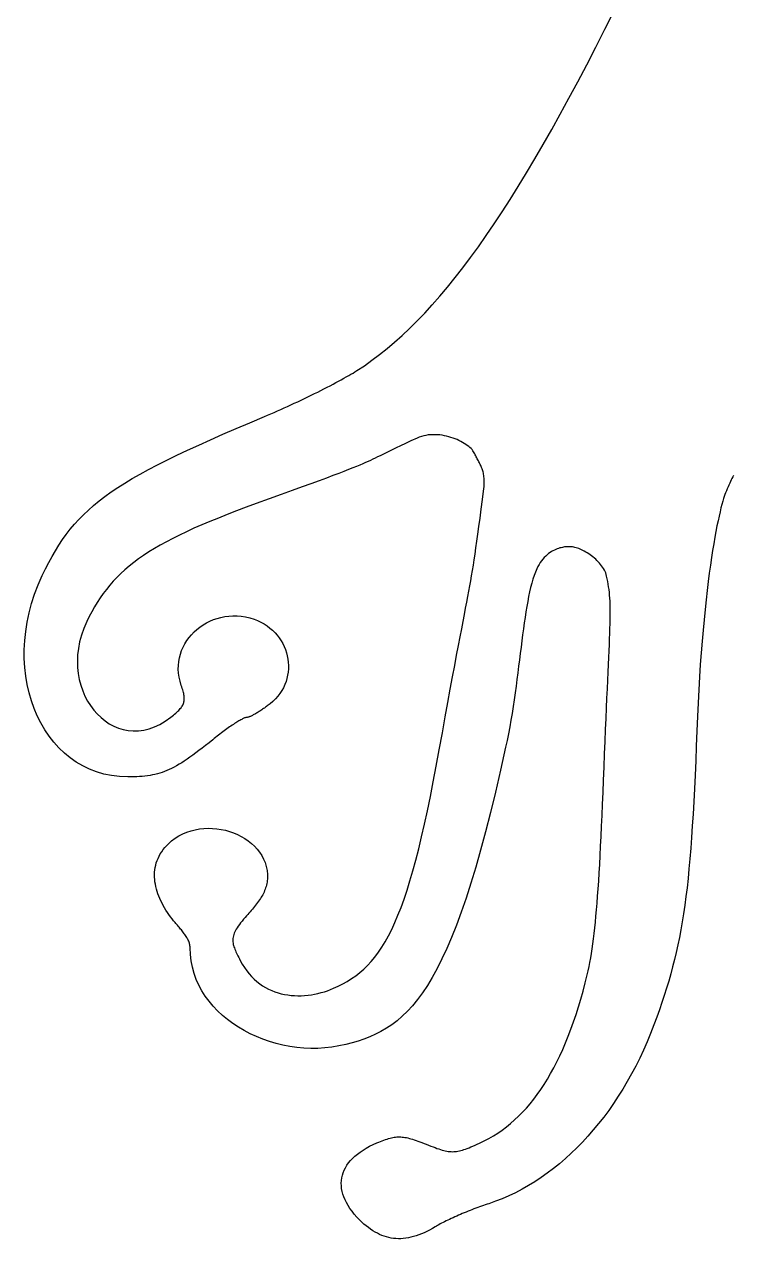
# Model space of a CAD drawing. Extents: x 3.9 to 78.6, y 0.5 to 97.3.
# Drawn here: x 3.89 to 30.12, y 3.6 to 48.54 of the extents above; entities that cross this region are included whole.
import ezdxf

# ---------------------------------------------------------------- set-up
doc = ezdxf.new("R2010")
doc.units = 0
doc.layers.add('LAYER_1', color=7, linetype='CONTINUOUS')

msp = doc.modelspace()

# ---------------------------------------------------------------- linework, layer by layer
at = {"layer": 'LAYER_1', "color": 7}
for p, q in [((25.389, 48.358), (27.61, 52.759)), ((25.05, 47.69), (25.389, 48.358)), ((24.715, 47.043), (25.05, 47.69)), ((24.384, 46.414), (24.715, 47.043)), ((24.058, 45.805), (24.384, 46.414)), ((23.737, 45.216), (24.058, 45.805)), ((23.419, 44.645), (23.737, 45.216)), ((23.105, 44.092), (23.419, 44.645)), ((22.794, 43.558), (23.105, 44.092)), ((22.487, 43.042), (22.794, 43.558)), ((22.183, 42.544), (22.487, 43.042)), ((21.882, 42.063), (22.183, 42.544)), ((21.584, 41.599), (21.882, 42.063)), ((21.288, 41.153), (21.584, 41.599)), ((20.995, 40.723), (21.288, 41.153)), ((20.704, 40.309), (20.995, 40.723)), ((20.416, 39.912), (20.704, 40.309)), ((20.129, 39.531), (20.416, 39.912)), ((19.56, 38.815), (19.844, 39.165)), ((19.844, 39.165), (20.129, 39.531)), ((19.278, 38.48), (19.56, 38.815)), ((18.996, 38.16), (19.278, 38.48)), ((18.436, 37.564), (18.716, 37.855)), ((18.716, 37.855), (18.996, 38.16)), ((18.157, 37.287), (18.436, 37.564)), ((17.6, 36.774), (17.879, 37.024)), ((17.879, 37.024), (18.157, 37.287)), ((17.043, 36.315), (17.321, 36.538)), ((17.321, 36.538), (17.6, 36.774)), ((16.484, 35.907), (16.764, 36.105)), ((16.764, 36.105), (17.043, 36.315)), ((15.815, 35.491), (15.902, 35.541)), ((15.902, 35.541), (15.985, 35.589)), ((15.985, 35.589), (16.063, 35.635)), ((16.063, 35.635), (16.136, 35.68)), ((16.136, 35.68), (16.203, 35.722)), ((16.203, 35.722), (16.484, 35.907)), ((14.988, 35.049), (15.102, 35.108)), ((15.102, 35.108), (15.214, 35.165)), ((15.214, 35.165), (15.322, 35.222)), ((15.322, 35.222), (15.428, 35.278)), ((15.428, 35.278), (15.53, 35.333)), ((15.53, 35.333), (15.629, 35.387)), ((15.629, 35.387), (15.724, 35.44)), ((15.724, 35.44), (15.815, 35.491)), ((14.015, 34.573), (14.141, 34.633)), ((14.141, 34.633), (14.265, 34.692)), ((14.265, 34.692), (14.389, 34.752)), ((14.389, 34.752), (14.512, 34.812)), ((14.512, 34.812), (14.634, 34.872)), ((14.634, 34.872), (14.754, 34.931)), ((14.754, 34.931), (14.872, 34.99)), ((14.872, 34.99), (14.988, 35.049)), ((13.02, 34.124), (13.141, 34.176)), ((13.141, 34.176), (13.264, 34.23)), ((13.264, 34.23), (13.388, 34.285)), ((13.388, 34.285), (13.512, 34.341)), ((13.512, 34.341), (13.638, 34.398)), ((13.638, 34.398), (13.764, 34.456)), ((13.764, 34.456), (13.889, 34.514)), ((13.889, 34.514), (14.015, 34.573)), ((11.733, 33.579), (12.244, 33.797)), ((12.244, 33.797), (12.782, 34.023)), ((12.782, 34.023), (12.9, 34.073)), ((12.9, 34.073), (13.02, 34.124)), ((10.787, 33.167), (11.247, 33.369)), ((11.247, 33.369), (11.733, 33.579)), ((18.597, 33.288), (18.516, 33.26)), ((18.68, 33.311), (18.597, 33.288)), ((18.764, 33.328), (18.68, 33.311)), ((18.848, 33.341), (18.764, 33.328)), ((18.934, 33.349), (18.848, 33.341)), ((19.019, 33.353), (18.934, 33.349)), ((19.105, 33.353), (19.019, 33.353)), ((19.191, 33.349), (19.105, 33.353)), ((19.276, 33.341), (19.191, 33.349)), ((19.361, 33.33), (19.276, 33.341)), ((19.445, 33.315), (19.361, 33.33)), ((19.528, 33.297), (19.445, 33.315)), ((19.609, 33.276), (19.528, 33.297)), ((19.689, 33.253), (19.609, 33.276)), ((9.936, 32.78), (10.35, 32.97)), ((10.35, 32.97), (10.787, 33.167)), ((17.658, 32.865), (17.513, 32.795)), ((17.821, 32.942), (17.658, 32.865)), ((18.003, 33.028), (17.821, 32.942)), ((18.207, 33.123), (18.003, 33.028)), ((18.436, 33.227), (18.207, 33.123)), ((18.516, 33.26), (18.436, 33.227)), ((19.767, 33.227), (19.689, 33.253)), ((19.843, 33.199), (19.767, 33.227)), ((19.916, 33.169), (19.843, 33.199)), ((19.987, 33.137), (19.916, 33.169)), ((20.056, 33.103), (19.987, 33.137)), ((20.121, 33.068), (20.056, 33.103)), ((20.183, 33.032), (20.121, 33.068)), ((20.241, 32.995), (20.183, 33.032)), ((20.295, 32.956), (20.241, 32.995)), ((20.346, 32.918), (20.295, 32.956)), ((20.392, 32.879), (20.346, 32.918)), ((20.433, 32.839), (20.392, 32.879)), ((20.47, 32.8), (20.433, 32.839)), ((8.824, 32.239), (9.174, 32.415)), ((9.174, 32.415), (9.544, 32.595)), ((9.544, 32.595), (9.936, 32.78)), ((16.712, 32.402), (16.623, 32.361)), ((16.798, 32.443), (16.712, 32.402)), ((16.884, 32.485), (16.798, 32.443)), ((16.972, 32.528), (16.884, 32.485)), ((17.063, 32.573), (16.972, 32.528)), ((17.161, 32.622), (17.063, 32.573)), ((17.267, 32.674), (17.161, 32.622)), ((17.384, 32.732), (17.267, 32.674)), ((17.513, 32.795), (17.384, 32.732)), ((20.501, 32.761), (20.47, 32.8)), ((20.528, 32.723), (20.501, 32.761)), ((20.548, 32.685), (20.528, 32.723)), ((20.568, 32.645), (20.548, 32.685)), ((20.587, 32.606), (20.568, 32.645)), ((20.607, 32.568), (20.587, 32.606)), ((20.627, 32.531), (20.607, 32.568)), ((20.646, 32.494), (20.627, 32.531)), ((20.666, 32.458), (20.646, 32.494)), ((20.685, 32.422), (20.666, 32.458)), ((20.705, 32.386), (20.685, 32.422)), ((20.723, 32.351), (20.705, 32.386)), ((8.183, 31.896), (8.494, 32.066)), ((8.494, 32.066), (8.824, 32.239)), ((15.534, 31.921), (15.318, 31.839)), ((15.728, 31.994), (15.534, 31.921)), ((15.9, 32.061), (15.728, 31.994)), ((16.054, 32.121), (15.9, 32.061)), ((16.192, 32.176), (16.054, 32.121)), ((16.315, 32.227), (16.192, 32.176)), ((16.426, 32.274), (16.315, 32.227)), ((16.528, 32.318), (16.426, 32.274)), ((16.623, 32.361), (16.528, 32.318)), ((20.742, 32.315), (20.723, 32.351)), ((20.76, 32.279), (20.742, 32.315)), ((20.777, 32.243), (20.76, 32.279)), ((20.794, 32.207), (20.777, 32.243)), ((20.81, 32.17), (20.794, 32.207)), ((20.826, 32.132), (20.81, 32.17)), ((20.84, 32.094), (20.826, 32.132)), ((20.854, 32.055), (20.84, 32.094)), ((20.867, 32.015), (20.854, 32.055)), ((20.878, 31.974), (20.867, 32.015)), ((20.889, 31.932), (20.878, 31.974)), ((20.898, 31.888), (20.889, 31.932)), ((7.352, 31.397), (7.613, 31.562)), ((7.613, 31.562), (7.889, 31.728)), ((7.889, 31.728), (8.183, 31.896)), ((14.506, 31.539), (14.174, 31.417)), ((14.806, 31.649), (14.506, 31.539)), ((15.075, 31.749), (14.806, 31.649)), ((15.318, 31.839), (15.075, 31.749)), ((20.906, 31.843), (20.898, 31.888)), ((20.912, 31.796), (20.906, 31.843)), ((20.918, 31.748), (20.912, 31.796)), ((20.913, 31.418), (20.919, 31.479)), ((20.921, 31.698), (20.918, 31.748)), ((20.919, 31.479), (20.922, 31.537)), ((20.923, 31.646), (20.921, 31.698)), ((20.922, 31.537), (20.923, 31.593)), ((20.923, 31.593), (20.923, 31.646)), ((29.982, 31.49), (29.952, 31.421)), ((30.011, 31.556), (29.982, 31.49)), ((30.04, 31.619), (30.011, 31.556)), ((30.068, 31.678), (30.04, 31.619)), ((30.095, 31.735), (30.068, 31.678)), ((30.123, 31.789), (30.095, 31.735)), ((30.15, 31.84), (30.123, 31.789)), ((6.659, 30.901), (6.876, 31.067)), ((6.876, 31.067), (7.107, 31.232)), ((7.107, 31.232), (7.352, 31.397)), ((13.404, 31.137), (12.961, 30.976)), ((13.807, 31.283), (13.404, 31.137)), ((14.174, 31.417), (13.807, 31.283)), ((20.856, 30.958), (20.906, 31.355)), ((20.906, 31.355), (20.913, 31.418)), ((29.807, 31.07), (29.78, 30.985)), ((29.832, 31.14), (29.807, 31.07)), ((29.854, 31.195), (29.832, 31.14)), ((29.888, 31.273), (29.854, 31.195)), ((29.921, 31.349), (29.888, 31.273)), ((29.952, 31.421), (29.921, 31.349)), ((6.08, 30.392), (6.262, 30.564)), ((6.262, 30.564), (6.455, 30.734)), ((6.455, 30.734), (6.659, 30.901)), ((12.105, 30.664), (11.747, 30.53)), ((12.478, 30.801), (12.105, 30.664)), ((12.961, 30.976), (12.478, 30.801)), ((20.765, 30.258), (20.809, 30.593)), ((20.809, 30.593), (20.856, 30.958)), ((29.687, 30.643), (29.652, 30.499)), ((29.72, 30.772), (29.687, 30.643)), ((29.751, 30.886), (29.72, 30.772)), ((29.78, 30.985), (29.751, 30.886)), ((5.746, 30.037), (5.909, 30.216)), ((5.909, 30.216), (6.08, 30.392)), ((10.762, 30.14), (10.461, 30.013)), ((11.076, 30.269), (10.762, 30.14)), ((11.404, 30.398), (11.076, 30.269)), ((11.747, 30.53), (11.404, 30.398)), ((20.724, 29.951), (20.765, 30.258)), ((29.579, 30.166), (29.54, 29.977)), ((29.616, 30.34), (29.579, 30.166)), ((29.652, 30.499), (29.616, 30.34)), ((5.446, 29.663), (5.592, 29.853)), ((5.592, 29.853), (5.746, 30.037)), ((9.9, 29.762), (9.638, 29.637)), ((10.174, 29.887), (9.9, 29.762)), ((10.461, 30.013), (10.174, 29.887)), ((20.65, 29.406), (20.686, 29.668)), ((20.686, 29.668), (20.724, 29.951)), ((29.501, 29.773), (29.461, 29.554)), ((29.54, 29.977), (29.501, 29.773)), ((5.042, 29.058), (5.172, 29.267)), ((5.172, 29.267), (5.306, 29.468)), ((5.306, 29.468), (5.446, 29.663)), ((8.923, 29.263), (8.708, 29.138)), ((9.15, 29.388), (8.923, 29.263)), ((9.388, 29.513), (9.15, 29.388)), ((9.638, 29.637), (9.388, 29.513)), ((20.615, 29.163), (20.65, 29.406)), ((29.421, 29.319), (29.38, 29.069)), ((29.461, 29.554), (29.421, 29.319)), ((4.795, 28.617), (4.917, 28.842)), ((4.917, 28.842), (5.042, 29.058)), ((8.306, 28.883), (8.12, 28.754)), ((8.502, 29.011), (8.306, 28.883)), ((8.708, 29.138), (8.502, 29.011)), ((20.55, 28.723), (20.582, 28.936)), ((20.582, 28.936), (20.615, 29.163)), ((23.145, 28.808), (23.094, 28.751)), ((23.197, 28.86), (23.145, 28.808)), ((23.25, 28.907), (23.197, 28.86)), ((23.303, 28.95), (23.25, 28.907)), ((23.357, 28.989), (23.303, 28.95)), ((23.411, 29.024), (23.357, 28.989)), ((23.465, 29.054), (23.411, 29.024)), ((23.518, 29.082), (23.465, 29.054)), ((23.57, 29.105), (23.518, 29.082)), ((23.622, 29.126), (23.57, 29.105)), ((23.673, 29.144), (23.622, 29.126)), ((23.722, 29.159), (23.673, 29.144)), ((23.769, 29.171), (23.722, 29.159)), ((23.815, 29.181), (23.769, 29.171)), ((23.858, 29.189), (23.815, 29.181)), ((23.899, 29.196), (23.858, 29.189)), ((23.937, 29.2), (23.899, 29.196)), ((23.972, 29.203), (23.937, 29.2)), ((24.004, 29.205), (23.972, 29.203)), ((24.033, 29.206), (24.004, 29.205)), ((24.057, 29.206), (24.033, 29.206)), ((24.078, 29.206), (24.057, 29.206)), ((24.095, 29.206), (24.078, 29.206)), ((24.107, 29.205), (24.095, 29.206)), ((24.115, 29.204), (24.107, 29.205)), ((24.117, 29.204), (24.115, 29.204)), ((24.153, 29.203), (24.117, 29.204)), ((24.192, 29.2), (24.153, 29.203)), ((24.234, 29.193), (24.192, 29.2)), ((24.277, 29.183), (24.234, 29.193)), ((24.323, 29.171), (24.277, 29.183)), ((24.371, 29.155), (24.323, 29.171)), ((24.42, 29.137), (24.371, 29.155)), ((24.471, 29.117), (24.42, 29.137)), ((24.523, 29.093), (24.471, 29.117)), ((24.575, 29.068), (24.523, 29.093)), ((24.628, 29.04), (24.575, 29.068)), ((24.682, 29.009), (24.628, 29.04)), ((24.736, 28.977), (24.682, 29.009)), ((24.79, 28.942), (24.736, 28.977)), ((24.843, 28.906), (24.79, 28.942)), ((24.896, 28.867), (24.843, 28.906)), ((24.948, 28.827), (24.896, 28.867)), ((24.999, 28.785), (24.948, 28.827)), ((25.048, 28.741), (24.999, 28.785)), ((29.339, 28.804), (29.297, 28.523)), ((29.38, 29.069), (29.339, 28.804)), ((4.557, 28.14), (4.676, 28.383)), ((4.676, 28.383), (4.795, 28.617)), ((7.616, 28.353), (7.464, 28.215)), ((7.776, 28.489), (7.616, 28.353)), ((7.944, 28.622), (7.776, 28.489)), ((8.12, 28.754), (7.944, 28.622)), ((20.454, 28.133), (20.486, 28.324)), ((20.486, 28.324), (20.518, 28.519)), ((20.518, 28.519), (20.55, 28.723)), ((22.864, 28.383), (22.814, 28.266)), ((22.906, 28.468), (22.864, 28.383)), ((22.95, 28.547), (22.906, 28.468)), ((22.996, 28.621), (22.95, 28.547)), ((23.044, 28.688), (22.996, 28.621)), ((23.094, 28.751), (23.044, 28.688)), ((25.096, 28.696), (25.048, 28.741)), ((25.142, 28.649), (25.096, 28.696)), ((25.187, 28.601), (25.142, 28.649)), ((25.229, 28.552), (25.187, 28.601)), ((25.268, 28.501), (25.229, 28.552)), ((25.305, 28.45), (25.268, 28.501)), ((25.338, 28.397), (25.305, 28.45)), ((25.369, 28.343), (25.338, 28.397)), ((25.395, 28.289), (25.369, 28.343)), ((29.297, 28.523), (29.256, 28.226)), ((4.405, 27.796), (4.557, 28.14)), ((7.183, 27.929), (7.052, 27.781)), ((7.32, 28.073), (7.183, 27.929)), ((7.464, 28.215), (7.32, 28.073)), ((20.387, 27.754), (20.421, 27.944)), ((20.421, 27.944), (20.454, 28.133)), ((22.722, 28.001), (22.68, 27.854)), ((22.767, 28.139), (22.722, 28.001)), ((22.814, 28.266), (22.767, 28.139)), ((25.419, 28.234), (25.395, 28.289)), ((25.438, 28.178), (25.419, 28.234)), ((25.453, 28.121), (25.438, 28.178)), ((25.475, 28.018), (25.453, 28.121)), ((25.495, 27.917), (25.475, 28.018)), ((25.513, 27.817), (25.495, 27.917)), ((29.216, 27.914), (29.176, 27.586)), ((29.256, 28.226), (29.216, 27.914)), ((4.16, 27.103), (4.272, 27.45)), ((4.272, 27.45), (4.405, 27.796)), ((6.81, 27.472), (6.697, 27.312)), ((6.928, 27.628), (6.81, 27.472)), ((7.052, 27.781), (6.928, 27.628)), ((20.315, 27.36), (20.352, 27.56)), ((20.352, 27.56), (20.387, 27.754)), ((22.602, 27.533), (22.565, 27.36)), ((22.64, 27.698), (22.602, 27.533)), ((22.68, 27.854), (22.64, 27.698)), ((25.529, 27.718), (25.513, 27.817)), ((25.543, 27.617), (25.529, 27.718)), ((25.554, 27.515), (25.543, 27.617)), ((25.564, 27.41), (25.554, 27.515)), ((29.176, 27.586), (29.136, 27.242)), ((4.068, 26.757), (4.16, 27.103)), ((6.486, 26.976), (6.387, 26.801)), ((6.589, 27.147), (6.486, 26.976)), ((6.697, 27.312), (6.589, 27.147)), ((20.233, 26.93), (20.275, 27.151)), ((20.275, 27.151), (20.315, 27.36)), ((22.497, 26.99), (22.465, 26.794)), ((22.53, 27.178), (22.497, 26.99)), ((22.565, 27.36), (22.53, 27.178)), ((25.572, 27.302), (25.564, 27.41)), ((25.579, 27.188), (25.572, 27.302)), ((25.583, 27.069), (25.579, 27.188)), ((25.586, 26.943), (25.583, 27.069)), ((29.136, 27.242), (29.097, 26.882)), ((3.995, 26.413), (4.068, 26.757)), ((6.292, 26.62), (6.201, 26.433)), ((6.387, 26.801), (6.292, 26.62)), ((10.893, 26.507), (11.03, 26.554)), ((11.03, 26.554), (11.172, 26.592)), ((11.172, 26.592), (11.317, 26.621)), ((11.317, 26.621), (11.465, 26.639)), ((11.465, 26.639), (11.616, 26.648)), ((11.616, 26.648), (11.77, 26.645)), ((11.77, 26.645), (11.925, 26.632)), ((11.925, 26.632), (12.082, 26.607)), ((12.082, 26.607), (12.24, 26.57)), ((12.24, 26.57), (12.399, 26.52)), ((12.399, 26.52), (12.53, 26.47)), ((20.139, 26.441), (20.188, 26.694)), ((20.188, 26.694), (20.233, 26.93)), ((22.433, 26.592), (22.403, 26.383)), ((22.465, 26.794), (22.433, 26.592)), ((25.585, 26.517), (25.587, 26.668)), ((25.587, 26.81), (25.586, 26.943)), ((25.587, 26.668), (25.587, 26.81)), ((29.097, 26.882), (29.06, 26.506)), ((3.906, 25.73), (3.941, 26.07)), ((3.941, 26.07), (3.995, 26.413)), ((6.093, 26.183), (6.007, 25.935)), ((6.201, 26.433), (6.093, 26.183)), ((10.178, 26.051), (10.282, 26.146)), ((10.282, 26.146), (10.393, 26.233)), ((10.393, 26.233), (10.51, 26.313)), ((10.51, 26.313), (10.632, 26.386)), ((10.632, 26.386), (10.76, 26.451)), ((10.76, 26.451), (10.893, 26.507)), ((12.53, 26.47), (12.655, 26.411)), ((12.655, 26.411), (12.772, 26.346)), ((12.772, 26.346), (12.883, 26.274)), ((12.883, 26.274), (12.987, 26.196)), ((12.987, 26.196), (13.084, 26.112)), ((13.084, 26.112), (13.174, 26.023)), ((20.029, 25.87), (20.086, 26.167)), ((20.086, 26.167), (20.139, 26.441)), ((22.373, 26.168), (22.343, 25.948)), ((22.403, 26.383), (22.373, 26.168)), ((25.571, 25.995), (25.577, 26.181)), ((25.577, 26.181), (25.582, 26.355)), ((25.582, 26.355), (25.585, 26.517)), ((29.023, 26.115), (28.988, 25.707)), ((29.06, 26.506), (29.023, 26.115)), ((3.889, 25.394), (3.906, 25.73)), ((5.94, 25.688), (5.894, 25.444)), ((6.007, 25.935), (5.94, 25.688)), ((9.837, 25.613), (9.91, 25.731)), ((9.91, 25.731), (9.992, 25.844)), ((9.992, 25.844), (10.081, 25.951)), ((10.081, 25.951), (10.178, 26.051)), ((13.174, 26.023), (13.256, 25.928)), ((13.256, 25.928), (13.332, 25.829)), ((13.332, 25.829), (13.4, 25.727)), ((13.4, 25.727), (13.46, 25.62)), ((13.46, 25.62), (13.514, 25.51)), ((19.967, 25.547), (20.029, 25.87)), ((22.314, 25.723), (22.285, 25.494)), ((22.343, 25.948), (22.314, 25.723)), ((25.556, 25.582), (25.564, 25.796)), ((25.564, 25.796), (25.571, 25.995)), ((28.988, 25.707), (28.954, 25.283)), ((3.891, 25.063), (3.889, 25.394)), ((5.866, 25.203), (5.856, 24.966)), ((5.894, 25.444), (5.866, 25.203)), ((9.636, 25.095), (9.672, 25.231)), ((9.672, 25.231), (9.717, 25.362)), ((9.717, 25.362), (9.773, 25.49)), ((9.773, 25.49), (9.837, 25.613)), ((13.514, 25.51), (13.559, 25.398)), ((13.559, 25.398), (13.597, 25.283)), ((13.597, 25.283), (13.627, 25.166)), ((19.828, 24.812), (19.9, 25.195)), ((19.9, 25.195), (19.967, 25.547)), ((22.255, 25.26), (22.225, 25.023)), ((22.285, 25.494), (22.255, 25.26)), ((25.535, 25.108), (25.546, 25.353)), ((25.546, 25.353), (25.556, 25.582)), ((28.954, 25.283), (28.922, 24.843)), ((3.909, 24.737), (3.891, 25.063)), ((3.945, 24.418), (3.909, 24.737)), ((5.856, 24.966), (5.864, 24.734)), ((5.864, 24.734), (5.888, 24.508)), ((9.593, 24.67), (9.596, 24.814)), ((9.596, 24.814), (9.611, 24.956)), ((9.611, 24.956), (9.636, 25.095)), ((13.627, 25.166), (13.65, 25.048)), ((13.65, 25.048), (13.664, 24.929)), ((13.664, 24.929), (13.671, 24.809)), ((13.671, 24.809), (13.669, 24.689)), ((19.75, 24.394), (19.828, 24.812)), ((22.195, 24.782), (22.164, 24.539)), ((22.225, 25.023), (22.195, 24.782)), ((25.511, 24.564), (25.524, 24.845)), ((25.524, 24.845), (25.535, 25.108)), ((28.922, 24.843), (28.892, 24.387)), ((3.998, 24.105), (3.945, 24.418)), ((5.888, 24.508), (5.928, 24.289)), ((5.928, 24.289), (5.984, 24.077)), ((9.602, 24.523), (9.593, 24.67)), ((9.623, 24.374), (9.602, 24.523)), ((9.656, 24.224), (9.623, 24.374)), ((13.616, 24.332), (13.581, 24.216)), ((13.642, 24.45), (13.616, 24.332)), ((13.66, 24.569), (13.642, 24.45)), ((13.669, 24.689), (13.66, 24.569)), ((19.665, 23.939), (19.75, 24.394)), ((22.131, 24.292), (22.098, 24.044)), ((22.164, 24.539), (22.131, 24.292)), ((25.497, 24.264), (25.511, 24.564)), ((28.892, 24.387), (28.864, 23.914)), ((4.067, 23.801), (3.998, 24.105)), ((5.984, 24.077), (6.053, 23.874)), ((6.053, 23.874), (6.136, 23.68)), ((9.702, 24.072), (9.656, 24.224)), ((9.721, 24.016), (9.702, 24.072)), ((9.739, 23.963), (9.721, 24.016)), ((9.755, 23.911), (9.739, 23.963)), ((9.769, 23.862), (9.755, 23.911)), ((9.781, 23.816), (9.769, 23.862)), ((13.426, 23.88), (13.358, 23.774)), ((13.487, 23.989), (13.426, 23.88)), ((13.538, 24.101), (13.487, 23.989)), ((13.581, 24.216), (13.538, 24.101)), ((19.574, 23.444), (19.665, 23.939)), ((22.098, 24.044), (22.064, 23.794)), ((25.467, 23.601), (25.483, 23.943)), ((25.483, 23.943), (25.497, 24.264)), ((28.864, 23.914), (28.839, 23.425)), ((4.153, 23.506), (4.067, 23.801)), ((4.254, 23.221), (4.153, 23.506)), ((6.136, 23.68), (6.233, 23.496)), ((6.233, 23.496), (6.341, 23.324)), ((9.771, 23.372), (9.784, 23.404)), ((9.792, 23.771), (9.781, 23.816)), ((9.784, 23.404), (9.795, 23.436)), ((9.8, 23.728), (9.792, 23.771)), ((9.795, 23.436), (9.803, 23.469)), ((9.807, 23.687), (9.8, 23.728)), ((9.803, 23.469), (9.809, 23.503)), ((9.812, 23.648), (9.807, 23.687)), ((9.809, 23.503), (9.813, 23.537)), ((9.814, 23.61), (9.812, 23.648)), ((9.813, 23.537), (9.815, 23.573)), ((9.815, 23.573), (9.814, 23.61)), ((12.993, 23.392), (12.959, 23.365)), ((13.098, 23.481), (12.993, 23.392)), ((13.193, 23.574), (13.098, 23.481)), ((13.28, 23.672), (13.193, 23.574)), ((13.358, 23.774), (13.28, 23.672)), ((19.476, 22.906), (19.574, 23.444)), ((22.027, 23.543), (21.99, 23.291)), ((22.064, 23.794), (22.027, 23.543)), ((25.451, 23.238), (25.467, 23.601)), ((28.839, 23.425), (28.815, 22.919)), ((4.371, 22.946), (4.254, 23.221)), ((4.502, 22.683), (4.371, 22.946)), ((6.341, 23.324), (6.46, 23.163)), ((6.46, 23.163), (6.591, 23.015)), ((6.591, 23.015), (6.731, 22.88)), ((9.312, 22.892), (9.363, 22.932)), ((9.363, 22.932), (9.412, 22.971)), ((9.412, 22.971), (9.457, 23.009)), ((9.457, 23.009), (9.499, 23.046)), ((9.499, 23.046), (9.539, 23.081)), ((9.539, 23.081), (9.575, 23.115)), ((9.575, 23.115), (9.609, 23.149)), ((9.609, 23.149), (9.64, 23.182)), ((9.64, 23.182), (9.668, 23.214)), ((9.668, 23.214), (9.694, 23.246)), ((9.694, 23.246), (9.717, 23.277)), ((9.717, 23.277), (9.738, 23.309)), ((9.738, 23.309), (9.756, 23.34)), ((9.756, 23.34), (9.771, 23.372)), ((12.264, 22.928), (12.241, 22.918)), ((12.288, 22.939), (12.264, 22.928)), ((12.314, 22.951), (12.288, 22.939)), ((12.34, 22.964), (12.314, 22.951)), ((12.368, 22.978), (12.34, 22.964)), ((12.396, 22.993), (12.368, 22.978)), ((12.425, 23.009), (12.396, 22.993)), ((12.455, 23.026), (12.425, 23.009)), ((12.486, 23.043), (12.455, 23.026)), ((12.517, 23.062), (12.486, 23.043)), ((12.549, 23.081), (12.517, 23.062)), ((12.582, 23.102), (12.549, 23.081)), ((12.615, 23.123), (12.582, 23.102)), ((12.648, 23.144), (12.615, 23.123)), ((12.682, 23.167), (12.648, 23.144)), ((12.716, 23.19), (12.682, 23.167)), ((12.751, 23.213), (12.716, 23.19)), ((12.785, 23.237), (12.751, 23.213)), ((12.82, 23.262), (12.785, 23.237)), ((12.855, 23.287), (12.82, 23.262)), ((12.889, 23.313), (12.855, 23.287)), ((12.924, 23.339), (12.889, 23.313)), ((12.959, 23.365), (12.924, 23.339)), ((21.95, 23.039), (21.908, 22.787)), ((21.99, 23.291), (21.95, 23.039)), ((25.435, 22.851), (25.451, 23.238)), ((4.649, 22.432), (4.502, 22.683)), ((6.731, 22.88), (6.88, 22.76)), ((6.88, 22.76), (7.038, 22.655)), ((7.038, 22.655), (7.203, 22.566)), ((7.203, 22.566), (7.375, 22.494)), ((7.375, 22.494), (7.553, 22.439)), ((8.511, 22.465), (8.711, 22.535)), ((8.711, 22.535), (8.911, 22.629)), ((8.911, 22.629), (9.112, 22.748)), ((9.112, 22.748), (9.312, 22.892)), ((11.445, 22.5), (11.396, 22.465)), ((11.494, 22.534), (11.445, 22.5)), ((11.541, 22.567), (11.494, 22.534)), ((11.588, 22.599), (11.541, 22.567)), ((11.633, 22.629), (11.588, 22.599)), ((11.677, 22.658), (11.633, 22.629)), ((11.719, 22.685), (11.677, 22.658)), ((11.76, 22.711), (11.719, 22.685)), ((11.8, 22.736), (11.76, 22.711)), ((11.837, 22.758), (11.8, 22.736)), ((11.873, 22.78), (11.837, 22.758)), ((11.907, 22.799), (11.873, 22.78)), ((11.94, 22.816), (11.907, 22.799)), ((11.97, 22.832), (11.94, 22.816)), ((11.998, 22.846), (11.97, 22.832)), ((12.024, 22.858), (11.998, 22.846)), ((12.048, 22.868), (12.024, 22.858)), ((12.069, 22.875), (12.048, 22.868)), ((12.088, 22.881), (12.069, 22.875)), ((12.104, 22.884), (12.088, 22.881)), ((12.118, 22.885), (12.104, 22.884)), ((12.131, 22.886), (12.118, 22.885)), ((12.146, 22.888), (12.131, 22.886)), ((12.162, 22.892), (12.146, 22.888)), ((12.18, 22.896), (12.162, 22.892)), ((12.199, 22.903), (12.18, 22.896)), ((12.219, 22.91), (12.199, 22.903)), ((12.241, 22.918), (12.219, 22.91)), ((19.37, 22.322), (19.476, 22.906)), ((21.864, 22.535), (21.817, 22.284)), ((21.908, 22.787), (21.864, 22.535)), ((25.417, 22.44), (25.435, 22.851)), ((28.815, 22.919), (28.795, 22.397)), ((4.809, 22.194), (4.649, 22.432)), ((4.984, 21.97), (4.809, 22.194)), ((7.553, 22.439), (7.737, 22.404)), ((7.737, 22.404), (7.925, 22.388)), ((7.925, 22.388), (8.118, 22.392)), ((8.118, 22.392), (8.313, 22.417)), ((8.313, 22.417), (8.511, 22.465)), ((10.867, 22.062), (10.732, 21.954)), ((10.922, 22.106), (10.867, 22.062)), ((10.976, 22.149), (10.922, 22.106)), ((11.03, 22.191), (10.976, 22.149)), ((11.084, 22.233), (11.03, 22.191)), ((11.137, 22.274), (11.084, 22.233)), ((11.19, 22.314), (11.137, 22.274)), ((11.242, 22.353), (11.19, 22.314)), ((11.294, 22.391), (11.242, 22.353)), ((11.345, 22.429), (11.294, 22.391)), ((11.396, 22.465), (11.345, 22.429)), ((19.256, 21.691), (19.37, 22.322)), ((21.768, 22.034), (21.715, 21.786)), ((21.817, 22.284), (21.768, 22.034)), ((25.399, 22.003), (25.417, 22.44)), ((28.795, 22.397), (28.773, 21.824)), ((5.172, 21.762), (4.984, 21.97)), ((5.374, 21.569), (5.172, 21.762)), ((10.357, 21.66), (10.241, 21.573)), ((10.477, 21.753), (10.357, 21.66)), ((10.602, 21.85), (10.477, 21.753)), ((10.732, 21.954), (10.602, 21.85)), ((19.145, 21.084), (19.256, 21.691)), ((21.715, 21.786), (21.526, 20.934)), ((25.381, 21.541), (25.399, 22.003)), ((28.773, 21.824), (28.751, 21.276)), ((5.588, 21.393), (5.374, 21.569)), ((5.815, 21.234), (5.588, 21.393)), ((6.054, 21.094), (5.815, 21.234)), ((9.622, 21.154), (9.528, 21.1)), ((9.718, 21.212), (9.622, 21.154)), ((9.816, 21.275), (9.718, 21.212)), ((9.917, 21.343), (9.816, 21.275)), ((10.022, 21.415), (9.917, 21.343)), ((10.13, 21.492), (10.022, 21.415)), ((10.241, 21.573), (10.13, 21.492)), ((25.361, 21.043), (25.381, 21.541)), ((28.751, 21.276), (28.728, 20.752)), ((6.305, 20.973), (6.054, 21.094)), ((6.567, 20.872), (6.305, 20.973)), ((6.84, 20.792), (6.567, 20.872)), ((7.124, 20.733), (6.84, 20.792)), ((7.418, 20.698), (7.124, 20.733)), ((7.722, 20.686), (7.418, 20.698)), ((7.837, 20.687), (7.722, 20.686)), ((7.948, 20.689), (7.837, 20.687)), ((8.055, 20.693), (7.948, 20.689)), ((8.158, 20.698), (8.055, 20.693)), ((8.259, 20.706), (8.158, 20.698)), ((8.357, 20.716), (8.259, 20.706)), ((8.452, 20.728), (8.357, 20.716)), ((8.546, 20.742), (8.452, 20.728)), ((8.637, 20.759), (8.546, 20.742)), ((8.728, 20.779), (8.637, 20.759)), ((8.817, 20.801), (8.728, 20.779)), ((8.905, 20.827), (8.817, 20.801)), ((8.993, 20.855), (8.905, 20.827)), ((9.08, 20.887), (8.993, 20.855)), ((9.168, 20.922), (9.08, 20.887)), ((9.257, 20.961), (9.168, 20.922)), ((9.346, 21.003), (9.257, 20.961)), ((9.436, 21.049), (9.346, 21.003)), ((9.528, 21.1), (9.436, 21.049)), ((19.036, 20.507), (19.145, 21.084)), ((21.526, 20.934), (21.339, 20.128)), ((25.342, 20.567), (25.361, 21.043)), ((28.728, 20.752), (28.704, 20.251)), ((18.927, 19.958), (19.036, 20.507)), ((25.323, 20.111), (25.342, 20.567)), ((28.704, 20.251), (28.68, 19.771)), ((18.819, 19.436), (18.927, 19.958)), ((21.339, 20.128), (21.153, 19.368)), ((25.305, 19.676), (25.323, 20.111)), ((18.711, 18.942), (18.819, 19.436)), ((21.153, 19.368), (20.97, 18.652)), ((25.286, 19.259), (25.305, 19.676)), ((28.68, 19.771), (28.654, 19.311)), ((18.604, 18.473), (18.711, 18.942)), ((25.268, 18.862), (25.286, 19.259)), ((28.654, 19.311), (28.627, 18.872)), ((9.477, 18.417), (9.617, 18.504)), ((9.617, 18.504), (9.762, 18.58)), ((9.762, 18.58), (9.911, 18.643)), ((9.911, 18.643), (10.065, 18.694)), ((10.065, 18.694), (10.221, 18.734)), ((10.221, 18.734), (10.38, 18.762)), ((10.38, 18.762), (10.54, 18.78)), ((10.54, 18.78), (10.701, 18.786)), ((10.701, 18.786), (10.862, 18.782)), ((10.862, 18.782), (11.022, 18.768)), ((11.022, 18.768), (11.181, 18.744)), ((11.181, 18.744), (11.337, 18.71)), ((11.337, 18.71), (11.49, 18.667)), ((11.49, 18.667), (11.64, 18.614)), ((11.64, 18.614), (11.784, 18.553)), ((11.784, 18.553), (11.924, 18.483)), ((11.924, 18.483), (12.057, 18.405)), ((18.497, 18.03), (18.604, 18.473)), ((20.97, 18.652), (20.788, 17.978)), ((25.232, 18.12), (25.25, 18.482)), ((25.25, 18.482), (25.268, 18.862)), ((28.599, 18.45), (28.569, 18.047)), ((28.627, 18.872), (28.599, 18.45)), ((8.978, 17.919), (9.035, 17.998)), ((9.035, 17.998), (9.099, 18.076)), ((9.099, 18.076), (9.218, 18.203)), ((9.218, 18.203), (9.344, 18.316)), ((9.344, 18.316), (9.477, 18.417)), ((12.057, 18.405), (12.183, 18.319)), ((12.183, 18.319), (12.302, 18.225)), ((12.302, 18.225), (12.412, 18.124)), ((12.412, 18.124), (12.513, 18.015)), ((12.513, 18.015), (12.604, 17.899)), ((18.389, 17.611), (18.497, 18.03)), ((25.214, 17.775), (25.232, 18.12)), ((28.569, 18.047), (28.537, 17.66)), ((8.779, 17.505), (8.808, 17.589)), ((8.808, 17.589), (8.842, 17.673)), ((8.842, 17.673), (8.882, 17.756)), ((8.882, 17.756), (8.927, 17.838)), ((8.927, 17.838), (8.978, 17.919)), ((12.604, 17.899), (12.684, 17.777)), ((12.684, 17.777), (12.753, 17.648)), ((12.753, 17.648), (12.809, 17.514)), ((18.281, 17.216), (18.389, 17.611)), ((20.788, 17.978), (20.607, 17.345)), ((25.196, 17.446), (25.214, 17.775)), ((28.537, 17.66), (28.503, 17.288)), ((8.712, 17.07), (8.716, 17.158)), ((8.716, 17.158), (8.724, 17.245)), ((8.724, 17.245), (8.737, 17.332)), ((8.737, 17.332), (8.756, 17.419)), ((8.756, 17.419), (8.779, 17.505)), ((12.809, 17.514), (12.852, 17.373)), ((12.852, 17.373), (12.882, 17.227)), ((12.882, 17.227), (12.896, 17.076)), ((18.172, 16.843), (18.281, 17.216)), ((20.607, 17.345), (20.427, 16.752)), ((25.159, 16.833), (25.178, 17.132)), ((25.178, 17.132), (25.196, 17.446)), ((28.503, 17.288), (28.468, 16.931)), ((8.713, 16.981), (8.712, 17.07)), ((8.719, 16.892), (8.713, 16.981)), ((8.729, 16.803), (8.719, 16.892)), ((8.743, 16.714), (8.729, 16.803)), ((8.761, 16.625), (8.743, 16.714)), ((12.844, 16.632), (12.828, 16.58)), ((12.858, 16.684), (12.844, 16.632)), ((12.87, 16.738), (12.858, 16.684)), ((12.88, 16.792), (12.87, 16.738)), ((12.888, 16.847), (12.88, 16.792)), ((12.894, 16.902), (12.888, 16.847)), ((12.897, 16.959), (12.894, 16.902)), ((12.896, 17.076), (12.898, 17.017)), ((12.898, 17.017), (12.897, 16.959)), ((18.063, 16.493), (18.172, 16.843)), ((20.427, 16.752), (20.248, 16.197)), ((25.14, 16.548), (25.159, 16.833)), ((28.468, 16.931), (28.43, 16.587)), ((8.783, 16.536), (8.761, 16.625)), ((8.809, 16.447), (8.783, 16.536)), ((8.839, 16.359), (8.809, 16.447)), ((8.872, 16.271), (8.839, 16.359)), ((8.908, 16.183), (8.872, 16.271)), ((8.948, 16.096), (8.908, 16.183)), ((12.631, 16.181), (12.599, 16.132)), ((12.662, 16.23), (12.631, 16.181)), ((12.69, 16.279), (12.662, 16.23)), ((12.718, 16.328), (12.69, 16.279)), ((12.743, 16.377), (12.718, 16.328)), ((12.767, 16.427), (12.743, 16.377)), ((12.789, 16.478), (12.767, 16.427)), ((12.809, 16.528), (12.789, 16.478)), ((12.828, 16.58), (12.809, 16.528)), ((17.952, 16.163), (18.063, 16.493)), ((20.248, 16.197), (20.07, 15.679)), ((25.101, 16.018), (25.121, 16.277)), ((25.121, 16.277), (25.14, 16.548)), ((28.39, 16.255), (28.347, 15.935)), ((28.43, 16.587), (28.39, 16.255)), ((8.991, 16.009), (8.948, 16.096)), ((9.037, 15.923), (8.991, 16.009)), ((9.086, 15.838), (9.037, 15.923)), ((9.137, 15.754), (9.086, 15.838)), ((9.191, 15.671), (9.137, 15.754)), ((12.295, 15.742), (12.252, 15.692)), ((12.337, 15.791), (12.295, 15.742)), ((12.378, 15.84), (12.337, 15.791)), ((12.418, 15.889), (12.378, 15.84)), ((12.457, 15.938), (12.418, 15.889)), ((12.494, 15.987), (12.457, 15.938)), ((12.531, 16.035), (12.494, 15.987)), ((12.566, 16.084), (12.531, 16.035)), ((12.599, 16.132), (12.566, 16.084)), ((17.727, 15.565), (17.84, 15.854)), ((17.84, 15.854), (17.952, 16.163)), ((25.06, 15.536), (25.081, 15.771)), ((25.081, 15.771), (25.101, 16.018)), ((28.347, 15.935), (28.302, 15.625)), ((9.248, 15.589), (9.191, 15.671)), ((9.307, 15.509), (9.248, 15.589)), ((9.367, 15.429), (9.307, 15.509)), ((9.394, 15.396), (9.367, 15.429)), ((9.421, 15.363), (9.394, 15.396)), ((9.449, 15.329), (9.421, 15.363)), ((9.477, 15.295), (9.449, 15.329)), ((9.505, 15.262), (9.477, 15.295)), ((11.901, 15.285), (11.854, 15.224)), ((11.953, 15.35), (11.901, 15.285)), ((12.009, 15.417), (11.953, 15.35)), ((12.071, 15.487), (12.009, 15.417)), ((12.117, 15.539), (12.071, 15.487)), ((12.163, 15.59), (12.117, 15.539)), ((12.208, 15.641), (12.163, 15.59)), ((12.252, 15.692), (12.208, 15.641)), ((17.494, 15.042), (17.612, 15.294)), ((17.612, 15.294), (17.727, 15.565)), ((20.07, 15.679), (19.892, 15.196)), ((25.016, 15.097), (25.039, 15.311)), ((25.039, 15.311), (25.06, 15.536)), ((28.254, 15.325), (28.203, 15.032)), ((28.302, 15.625), (28.254, 15.325)), ((9.534, 15.228), (9.505, 15.262)), ((9.563, 15.194), (9.534, 15.228)), ((9.592, 15.16), (9.563, 15.194)), ((9.621, 15.126), (9.592, 15.16)), ((9.649, 15.091), (9.621, 15.126)), ((9.678, 15.057), (9.649, 15.091)), ((9.706, 15.022), (9.678, 15.057)), ((9.734, 14.988), (9.706, 15.022)), ((9.761, 14.953), (9.734, 14.988)), ((9.787, 14.919), (9.761, 14.953)), ((9.813, 14.884), (9.787, 14.919)), ((9.837, 14.85), (9.813, 14.884)), ((9.861, 14.815), (9.837, 14.85)), ((11.648, 14.85), (11.635, 14.802)), ((11.666, 14.898), (11.648, 14.85)), ((11.687, 14.948), (11.666, 14.898)), ((11.712, 14.999), (11.687, 14.948)), ((11.741, 15.052), (11.712, 14.999)), ((11.774, 15.107), (11.741, 15.052)), ((11.812, 15.164), (11.774, 15.107)), ((11.854, 15.224), (11.812, 15.164)), ((17.375, 14.806), (17.494, 15.042)), ((19.892, 15.196), (19.714, 14.748)), ((24.969, 14.696), (24.993, 14.892)), ((24.993, 14.892), (25.016, 15.097)), ((28.203, 15.032), (28.149, 14.747)), ((9.884, 14.78), (9.861, 14.815)), ((9.905, 14.745), (9.884, 14.78)), ((9.925, 14.711), (9.905, 14.745)), ((9.944, 14.676), (9.925, 14.711)), ((9.961, 14.641), (9.944, 14.676)), ((9.977, 14.607), (9.961, 14.641)), ((9.99, 14.572), (9.977, 14.607)), ((10.002, 14.538), (9.99, 14.572)), ((10.012, 14.503), (10.002, 14.538)), ((10.02, 14.469), (10.012, 14.503)), ((10.026, 14.434), (10.02, 14.469)), ((10.03, 14.4), (10.026, 14.434)), ((10.031, 14.366), (10.03, 14.4)), ((11.618, 14.711), (11.614, 14.666)), ((11.614, 14.666), (11.614, 14.622)), ((11.614, 14.622), (11.617, 14.578)), ((11.617, 14.578), (11.622, 14.534)), ((11.625, 14.756), (11.618, 14.711)), ((11.622, 14.534), (11.63, 14.49)), ((11.635, 14.802), (11.625, 14.756)), ((11.63, 14.49), (11.641, 14.445)), ((11.641, 14.445), (11.654, 14.401)), ((11.654, 14.401), (11.67, 14.356)), ((17.001, 14.195), (17.128, 14.384)), ((17.128, 14.384), (17.253, 14.587)), ((17.253, 14.587), (17.375, 14.806)), ((19.714, 14.748), (19.536, 14.332)), ((24.918, 14.327), (24.944, 14.508)), ((24.944, 14.508), (24.969, 14.696)), ((28.092, 14.468), (28.031, 14.194)), ((28.149, 14.747), (28.092, 14.468)), ((10.041, 14.119), (10.031, 14.366)), ((10.069, 13.878), (10.041, 14.119)), ((11.67, 14.356), (11.687, 14.31)), ((11.687, 14.31), (11.707, 14.263)), ((11.707, 14.263), (11.729, 14.215)), ((11.729, 14.215), (11.752, 14.165)), ((11.752, 14.165), (11.777, 14.115)), ((11.777, 14.115), (11.803, 14.062)), ((11.803, 14.062), (11.831, 14.008)), ((11.831, 14.008), (11.86, 13.952)), ((11.86, 13.952), (11.889, 13.893)), ((16.736, 13.859), (16.87, 14.02)), ((16.87, 14.02), (17.001, 14.195)), ((19.357, 13.948), (19.178, 13.593)), ((19.536, 14.332), (19.357, 13.948)), ((24.833, 13.822), (24.863, 13.985)), ((24.863, 13.985), (24.891, 14.153)), ((24.891, 14.153), (24.918, 14.327)), ((28.031, 14.194), (27.967, 13.925)), ((10.115, 13.643), (10.069, 13.878)), ((10.179, 13.415), (10.115, 13.643)), ((11.889, 13.893), (11.964, 13.757)), ((11.964, 13.757), (12.043, 13.629)), ((12.043, 13.629), (12.127, 13.509)), ((12.127, 13.509), (12.215, 13.398)), ((16.311, 13.445), (16.457, 13.572)), ((16.457, 13.572), (16.598, 13.709)), ((16.598, 13.709), (16.736, 13.859)), ((19.178, 13.593), (18.998, 13.267)), ((24.736, 13.361), (24.77, 13.511)), ((24.77, 13.511), (24.802, 13.665)), ((24.802, 13.665), (24.833, 13.822)), ((27.899, 13.658), (27.828, 13.393)), ((27.967, 13.925), (27.899, 13.658)), ((10.259, 13.194), (10.179, 13.415)), ((10.356, 12.979), (10.259, 13.194)), ((12.215, 13.398), (12.308, 13.294)), ((12.308, 13.294), (12.404, 13.199)), ((12.404, 13.199), (12.504, 13.111)), ((12.504, 13.111), (12.608, 13.03)), ((15.685, 13.028), (15.848, 13.12)), ((15.848, 13.12), (16.007, 13.22)), ((16.007, 13.22), (16.162, 13.328)), ((16.162, 13.328), (16.311, 13.445)), ((18.998, 13.267), (18.817, 12.968)), ((24.583, 12.762), (24.664, 13.068)), ((24.664, 13.068), (24.701, 13.213)), ((24.701, 13.213), (24.736, 13.361)), ((27.752, 13.13), (27.672, 12.866)), ((27.828, 13.393), (27.752, 13.13)), ((10.467, 12.773), (10.356, 12.979)), ((10.593, 12.574), (10.467, 12.773)), ((12.608, 13.03), (12.714, 12.957)), ((12.714, 12.957), (12.824, 12.891)), ((12.824, 12.891), (12.936, 12.832)), ((12.936, 12.832), (13.051, 12.78)), ((13.051, 12.78), (13.168, 12.735)), ((13.168, 12.735), (13.286, 12.695)), ((13.286, 12.695), (13.407, 12.663)), ((13.407, 12.663), (13.528, 12.636)), ((13.528, 12.636), (13.651, 12.616)), ((13.651, 12.616), (13.775, 12.601)), ((13.775, 12.601), (13.899, 12.592)), ((13.899, 12.592), (14.023, 12.588)), ((14.023, 12.588), (14.148, 12.59)), ((14.148, 12.59), (14.272, 12.597)), ((14.272, 12.597), (14.396, 12.608)), ((14.396, 12.608), (14.52, 12.625)), ((14.52, 12.625), (14.642, 12.646)), ((14.642, 12.646), (14.763, 12.672)), ((14.763, 12.672), (14.883, 12.702)), ((14.883, 12.702), (15.001, 12.737)), ((15.001, 12.737), (15.116, 12.775)), ((15.116, 12.775), (15.23, 12.817)), ((15.23, 12.817), (15.341, 12.863)), ((15.341, 12.863), (15.516, 12.943)), ((15.516, 12.943), (15.685, 13.028)), ((18.634, 12.695), (18.45, 12.446)), ((18.817, 12.968), (18.634, 12.695)), ((24.498, 12.465), (24.583, 12.762)), ((27.588, 12.602), (27.5, 12.335)), ((27.672, 12.866), (27.588, 12.602)), ((10.732, 12.383), (10.593, 12.574)), ((10.885, 12.201), (10.732, 12.383)), ((11.049, 12.027), (10.885, 12.201)), ((18.264, 12.219), (18.076, 12.015)), ((18.45, 12.446), (18.264, 12.219)), ((24.32, 11.893), (24.41, 12.175)), ((24.41, 12.175), (24.498, 12.465)), ((27.5, 12.335), (27.407, 12.066)), ((11.226, 11.862), (11.049, 12.027)), ((11.413, 11.706), (11.226, 11.862)), ((11.61, 11.559), (11.413, 11.706)), ((17.885, 11.83), (17.692, 11.665)), ((18.076, 12.015), (17.885, 11.83)), ((24.227, 11.619), (24.32, 11.893)), ((27.309, 11.792), (27.206, 11.513)), ((27.407, 12.066), (27.309, 11.792)), ((11.816, 11.422), (11.61, 11.559)), ((12.031, 11.296), (11.816, 11.422)), ((12.254, 11.179), (12.031, 11.296)), ((17.096, 11.266), (16.89, 11.161)), ((17.298, 11.384), (17.096, 11.266)), ((17.496, 11.516), (17.298, 11.384)), ((17.692, 11.665), (17.496, 11.516)), ((24.033, 11.095), (24.132, 11.353)), ((24.132, 11.353), (24.227, 11.619)), ((27.206, 11.513), (27.084, 11.196)), ((12.485, 11.073), (12.254, 11.179)), ((12.721, 10.978), (12.485, 11.073)), ((12.964, 10.894), (12.721, 10.978)), ((13.211, 10.822), (12.964, 10.894)), ((13.463, 10.761), (13.211, 10.822)), ((16.027, 10.845), (15.801, 10.785)), ((16.249, 10.911), (16.027, 10.845)), ((16.467, 10.985), (16.249, 10.911)), ((16.68, 11.068), (16.467, 10.985)), ((16.89, 11.161), (16.68, 11.068)), ((23.827, 10.601), (23.931, 10.844)), ((23.931, 10.844), (24.033, 11.095)), ((26.955, 10.884), (26.82, 10.578)), ((27.084, 11.196), (26.955, 10.884)), ((13.718, 10.712), (13.463, 10.761)), ((13.976, 10.675), (13.718, 10.712)), ((14.236, 10.651), (13.976, 10.675)), ((14.497, 10.64), (14.236, 10.651)), ((14.76, 10.641), (14.497, 10.64)), ((15.022, 10.657), (14.76, 10.641)), ((15.283, 10.685), (15.022, 10.657)), ((15.543, 10.728), (15.283, 10.685)), ((15.801, 10.785), (15.543, 10.728)), ((23.61, 10.139), (23.72, 10.366)), ((23.72, 10.366), (23.827, 10.601)), ((26.82, 10.578), (26.678, 10.277)), ((23.38, 9.706), (23.496, 9.919)), ((23.496, 9.919), (23.61, 10.139)), ((26.531, 9.983), (26.378, 9.694)), ((26.678, 10.277), (26.531, 9.983)), ((23.139, 9.304), (23.261, 9.501)), ((23.261, 9.501), (23.38, 9.706)), ((26.378, 9.694), (26.219, 9.411)), ((22.885, 8.931), (23.013, 9.114)), ((23.013, 9.114), (23.139, 9.304)), ((26.055, 9.135), (25.885, 8.865)), ((26.219, 9.411), (26.055, 9.135)), ((22.481, 8.428), (22.619, 8.588)), ((22.619, 8.588), (22.753, 8.756)), ((22.753, 8.756), (22.885, 8.931)), ((25.71, 8.602), (25.53, 8.346)), ((25.885, 8.865), (25.71, 8.602)), ((22.048, 7.989), (22.196, 8.128)), ((22.196, 8.128), (22.34, 8.274)), ((22.34, 8.274), (22.481, 8.428)), ((25.345, 8.097), (25.156, 7.854)), ((25.53, 8.346), (25.345, 8.097)), ((21.586, 7.615), (21.744, 7.733)), ((21.744, 7.733), (21.898, 7.858)), ((21.898, 7.858), (22.048, 7.989)), ((25.156, 7.854), (24.961, 7.62)), ((17.019, 7.171), (17.085, 7.198)), ((17.085, 7.198), (17.148, 7.222)), ((17.148, 7.222), (17.209, 7.245)), ((17.209, 7.245), (17.268, 7.266)), ((17.268, 7.266), (17.325, 7.285)), ((17.325, 7.285), (17.38, 7.301)), ((17.38, 7.301), (17.433, 7.316)), ((17.433, 7.316), (17.485, 7.329)), ((17.485, 7.329), (17.536, 7.34)), ((17.536, 7.34), (17.586, 7.348)), ((17.586, 7.348), (17.635, 7.355)), ((17.635, 7.355), (17.685, 7.36)), ((17.685, 7.36), (17.734, 7.362)), ((17.734, 7.362), (17.783, 7.363)), ((17.783, 7.363), (17.832, 7.362)), ((17.832, 7.362), (17.882, 7.358)), ((17.882, 7.358), (17.933, 7.353)), ((17.933, 7.353), (17.985, 7.345)), ((17.985, 7.345), (18.038, 7.335)), ((18.038, 7.335), (18.093, 7.324)), ((18.093, 7.324), (18.149, 7.31)), ((18.149, 7.31), (18.208, 7.294)), ((18.208, 7.294), (18.268, 7.276)), ((18.268, 7.276), (18.332, 7.256)), ((18.332, 7.256), (18.397, 7.234)), ((18.397, 7.234), (18.466, 7.209)), ((18.466, 7.209), (18.538, 7.183)), ((20.749, 7.132), (20.923, 7.215)), ((20.923, 7.215), (21.094, 7.305)), ((21.094, 7.305), (21.262, 7.401)), ((21.262, 7.401), (21.426, 7.505)), ((21.426, 7.505), (21.586, 7.615)), ((24.763, 7.392), (24.56, 7.172)), ((24.961, 7.62), (24.763, 7.392)), ((16.225, 6.728), (16.326, 6.804)), ((16.326, 6.804), (16.435, 6.878)), ((16.435, 6.878), (16.552, 6.948)), ((16.552, 6.948), (16.677, 7.016)), ((16.677, 7.016), (16.81, 7.081)), ((16.81, 7.081), (16.95, 7.143)), ((16.95, 7.143), (17.019, 7.171)), ((18.538, 7.183), (18.614, 7.154)), ((18.614, 7.154), (18.693, 7.123)), ((18.693, 7.123), (18.776, 7.09)), ((18.776, 7.09), (18.863, 7.055)), ((18.863, 7.055), (18.947, 7.023)), ((18.947, 7.023), (19.025, 6.993)), ((19.025, 6.993), (19.1, 6.965)), ((19.1, 6.965), (19.171, 6.939)), ((19.171, 6.939), (19.238, 6.916)), ((19.238, 6.916), (19.303, 6.895)), ((19.303, 6.895), (19.364, 6.877)), ((19.364, 6.877), (19.423, 6.861)), ((19.423, 6.861), (19.48, 6.847)), ((19.48, 6.847), (19.535, 6.836)), ((19.535, 6.836), (19.589, 6.828)), ((19.589, 6.828), (19.641, 6.821)), ((19.641, 6.821), (19.693, 6.818)), ((19.693, 6.818), (19.744, 6.816)), ((19.744, 6.816), (19.795, 6.817)), ((19.795, 6.817), (19.845, 6.821)), ((19.845, 6.821), (19.897, 6.827)), ((19.897, 6.827), (19.949, 6.835)), ((19.949, 6.835), (20.002, 6.846)), ((20.002, 6.846), (20.056, 6.86)), ((20.056, 6.86), (20.113, 6.876)), ((20.113, 6.876), (20.171, 6.894)), ((20.171, 6.894), (20.232, 6.915)), ((20.232, 6.915), (20.295, 6.938)), ((20.295, 6.938), (20.361, 6.964)), ((20.361, 6.964), (20.431, 6.993)), ((20.431, 6.993), (20.504, 7.024)), ((20.504, 7.024), (20.581, 7.058)), ((20.581, 7.058), (20.663, 7.094)), ((20.663, 7.094), (20.749, 7.132)), ((24.141, 6.756), (23.925, 6.559)), ((24.352, 6.96), (24.141, 6.756)), ((24.56, 7.172), (24.352, 6.96)), ((15.783, 6.224), (15.837, 6.313)), ((15.837, 6.313), (15.899, 6.4)), ((15.899, 6.4), (15.968, 6.486)), ((15.968, 6.486), (16.046, 6.569)), ((16.046, 6.569), (16.132, 6.65)), ((16.132, 6.65), (16.225, 6.728)), ((23.706, 6.371), (23.484, 6.192)), ((23.925, 6.559), (23.706, 6.371)), ((15.634, 5.75), (15.648, 5.848)), ((15.648, 5.848), (15.669, 5.944)), ((15.669, 5.944), (15.699, 6.039)), ((15.699, 6.039), (15.737, 6.132)), ((15.737, 6.132), (15.783, 6.224)), ((23.028, 5.858), (22.796, 5.705)), ((23.258, 6.021), (23.028, 5.858)), ((23.484, 6.192), (23.258, 6.021)), ((15.629, 5.651), (15.634, 5.75)), ((15.631, 5.551), (15.629, 5.651)), ((15.642, 5.45), (15.631, 5.551)), ((15.661, 5.347), (15.642, 5.45)), ((22.322, 5.425), (22.08, 5.299)), ((22.56, 5.561), (22.322, 5.425)), ((22.796, 5.705), (22.56, 5.561)), ((15.688, 5.244), (15.661, 5.347)), ((15.724, 5.14), (15.688, 5.244)), ((15.767, 5.035), (15.724, 5.14)), ((15.819, 4.93), (15.767, 5.035)), ((21.342, 4.979), (21.091, 4.892)), ((21.59, 5.076), (21.342, 4.979)), ((21.837, 5.183), (21.59, 5.076)), ((22.08, 5.299), (21.837, 5.183)), ((15.88, 4.824), (15.819, 4.93)), ((15.948, 4.718), (15.88, 4.824)), ((16.025, 4.612), (15.948, 4.718)), ((16.111, 4.505), (16.025, 4.612)), ((16.204, 4.398), (16.111, 4.505)), ((20.11, 4.522), (20.039, 4.492)), ((20.181, 4.552), (20.11, 4.522)), ((20.252, 4.581), (20.181, 4.552)), ((20.324, 4.61), (20.252, 4.581)), ((20.395, 4.639), (20.324, 4.61)), ((20.467, 4.667), (20.395, 4.639)), ((20.539, 4.695), (20.467, 4.667)), ((20.61, 4.722), (20.539, 4.695)), ((20.681, 4.749), (20.61, 4.722)), ((20.752, 4.775), (20.681, 4.749)), ((20.822, 4.8), (20.752, 4.775)), ((20.891, 4.825), (20.822, 4.8)), ((20.959, 4.848), (20.891, 4.825)), ((21.026, 4.871), (20.959, 4.848)), ((21.091, 4.892), (21.026, 4.871)), ((16.307, 4.292), (16.204, 4.398)), ((16.388, 4.213), (16.307, 4.292)), ((16.469, 4.139), (16.388, 4.213)), ((16.551, 4.07), (16.469, 4.139)), ((16.633, 4.005), (16.551, 4.07)), ((19.149, 4.061), (19.107, 4.036)), ((19.194, 4.087), (19.149, 4.061)), ((19.242, 4.113), (19.194, 4.087)), ((19.292, 4.14), (19.242, 4.113)), ((19.344, 4.167), (19.292, 4.14)), ((19.399, 4.195), (19.344, 4.167)), ((19.456, 4.224), (19.399, 4.195)), ((19.514, 4.253), (19.456, 4.224)), ((19.575, 4.282), (19.514, 4.253)), ((19.637, 4.312), (19.575, 4.282)), ((19.701, 4.342), (19.637, 4.312)), ((19.767, 4.372), (19.701, 4.342)), ((19.833, 4.402), (19.767, 4.372)), ((19.901, 4.432), (19.833, 4.402)), ((19.97, 4.462), (19.901, 4.432)), ((20.039, 4.492), (19.97, 4.462)), ((16.715, 3.946), (16.633, 4.005)), ((16.798, 3.891), (16.715, 3.946)), ((16.881, 3.84), (16.798, 3.891)), ((16.964, 3.795), (16.881, 3.84)), ((17.048, 3.754), (16.964, 3.795)), ((17.133, 3.717), (17.048, 3.754)), ((17.218, 3.686), (17.133, 3.717)), ((17.304, 3.659), (17.218, 3.686)), ((17.39, 3.637), (17.304, 3.659)), ((17.477, 3.619), (17.39, 3.637)), ((17.565, 3.607), (17.477, 3.619)), ((17.654, 3.598), (17.565, 3.607)), ((17.743, 3.595), (17.654, 3.598)), ((17.834, 3.596), (17.743, 3.595)), ((17.925, 3.602), (17.834, 3.596)), ((18.017, 3.613), (17.925, 3.602)), ((18.111, 3.628), (18.017, 3.613)), ((18.205, 3.648), (18.111, 3.628)), ((18.3, 3.673), (18.205, 3.648)), ((18.397, 3.702), (18.3, 3.673)), ((18.494, 3.736), (18.397, 3.702)), ((18.593, 3.774), (18.494, 3.736)), ((18.693, 3.817), (18.593, 3.774)), ((18.795, 3.865), (18.693, 3.817)), ((18.898, 3.917), (18.795, 3.865)), ((19.002, 3.974), (18.898, 3.917)), ((19.107, 4.036), (19.002, 3.974))]:
    msp.add_line(p, q, dxfattribs=at)

doc.saveas('drawing.dxf')
